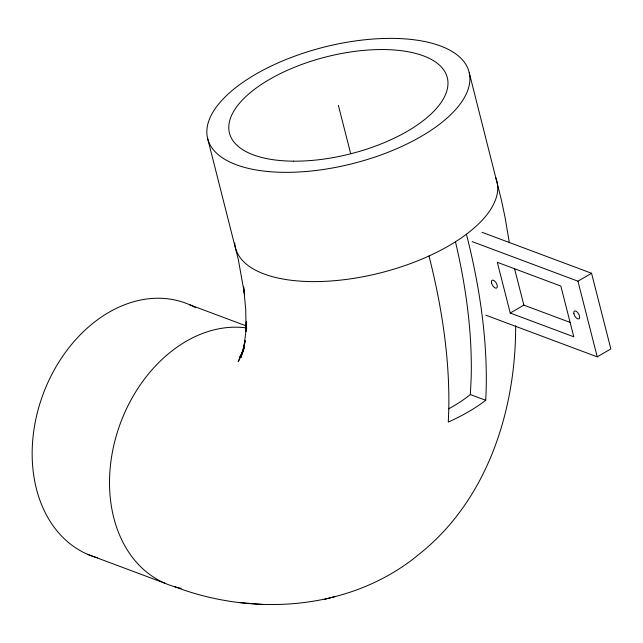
<?xml version="1.0" encoding="UTF-8"?>
<svg xmlns="http://www.w3.org/2000/svg" width="643" height="643" viewBox="0 0 643 643"><rect width="100%" height="100%" fill="white"/><g stroke="black" fill="none" stroke-linecap="round" stroke-linejoin="round"><path stroke-width="0.96" d="M515.662 325.856C515.879 409.961 487.531 499.45 419.992 553.494C352.766 610.014 254.99 617.224 174.703 586.754M428.994 255.986A514.665 248.367 59.8 0 1 448.693 412.123L448.292 422.057A124.38 55.306 -14.3 0 0 485.738 400.292L486.14 390.357A514.665 248.367 59.8 0 0 466.432 234.213M448.621 408.811A102.928 45.766 -14.3 0 0 470.338 394.529L471.158 378.124A491.726 237.299 59.8 0 0 455.429 241.583M242.507 352.806L239.501 357.685L242.62 352.107L238.264 361.728L244.26 347.051L240.9 357.685L245.192 340.686L243.343 351.191L245.843 331.933L246.382 321.669L246.068 331.306L245.747 309.773L243.609 286.955L244.637 294.864L238.312 259.507L207.536 138.084M242.732 352.002L241.623 353.634L242.797 352.147M510.237 313.028L573.781 336.795L560.857 286.071L497.304 262.296L510.237 313.028L523.852 305.112L570.582 322.585M472.187 241.623L577.944 281.184L591.56 273.267L610.85 348.932L597.234 356.849L485.859 315.191M324.329 599.445L335.124 596.551M238.529 602.451L249.789 603.423M251.879 603.568L263.317 604.557M482.065 232.308L591.56 273.267M470.33 394.529L485.73 400.284M189.653 304.742L246.51 326.017M87.432 554.266L164.793 583.201M577.944 281.184L597.234 356.849M469.213 72.635A134.869 59.968 -14.3 0 1 284.648 172.34A134.869 59.968 -14.3 0 1 261.267 71.108A134.869 59.968 -14.3 0 1 469.213 72.635L501.379 199.877L505.101 217.607L509.344 242.644M514.577 268.734L523.852 305.112M338.379 105.356L350.7 153.701M495.632 177.492A134.869 59.968 -14.3 0 1 379.957 273.002A134.869 59.968 -14.3 0 1 234.751 242.966M181.213 588.289A134.869 101.771 -69.5 0 1 114.695 441.645A134.869 101.771 -69.5 0 1 246.816 327.97M97.342 557.811A134.869 101.771 -69.5 0 1 44.287 391.065A134.869 101.771 -69.5 0 1 195.681 307.7M491.565 282.936A4.493 2.17 59.8 0 0 496.525 288.088A4.493 2.17 59.8 0 0 495.03 281.417A4.493 2.17 59.8 0 0 491.565 282.936M573.91 313.736A4.493 2.17 59.8 0 0 578.869 318.888A4.493 2.17 59.8 0 0 577.366 312.217A4.493 2.17 59.8 0 0 573.91 313.736M293.602 161.176A112.396 49.977 -14.3 0 0 447.407 78.084A112.396 49.977 -14.3 0 0 274.119 76.822A112.396 49.977 -14.3 0 0 293.602 161.176"/></g></svg>
